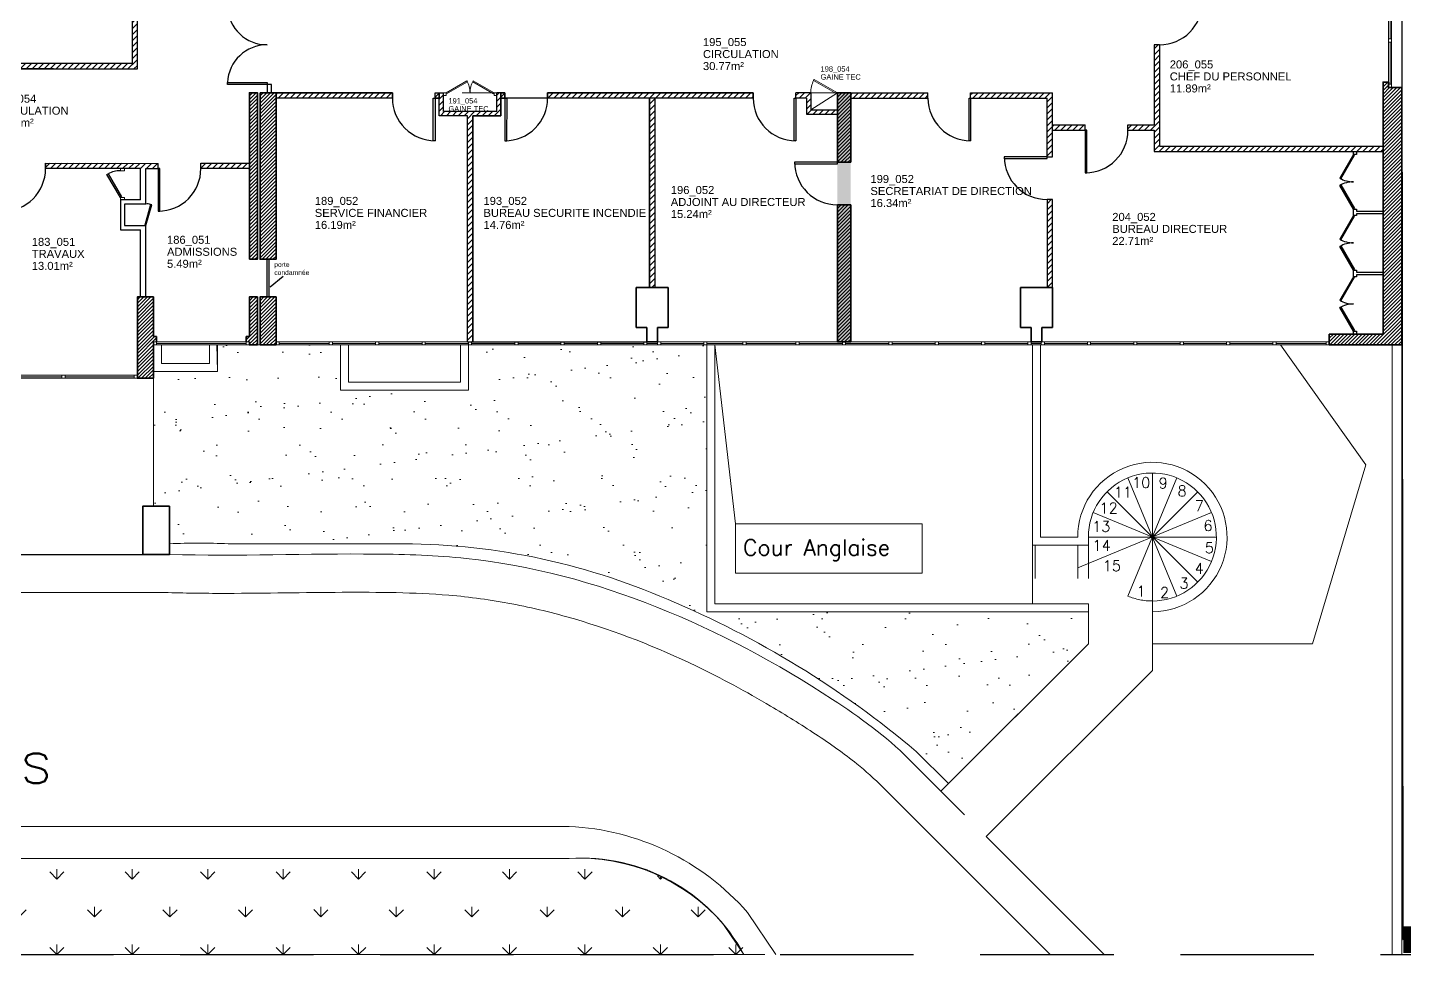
# Model space of a CAD drawing. Header units: metres. Extents: x -8 to 247, y -4 to 148.
# Drawn here: x 182.58 to 208.39, y 38.1 to 55.47 of the extents above; entities that cross this region are included whole.
import ezdxf

# ---------------------------------------------------------------- set-up
doc = ezdxf.new("R2010")
doc.units = ezdxf.units.M
doc.header["$LTSCALE"] = 5
for name, pattern in [('AXE', [2, 1.25, -0.25, 0.25, -0.25]), ('CACHÉ', [0.25, 0.125, -0.125]), ('CONTINU', [0]), ('DISCONTINU', [0.75, 0.5, -0.25])]:
    doc.linetypes.add(name, pattern=pattern)
doc.layers.get('0').update_dxf_attribs({"lineweight": 0})
for name, color, linetype in [('00 fmult', 7, 'Continuous'), ('_contour jardin', 3, 'Continuous'), ('A_Etiqu_Gaine', 7, 'Continuous'), ('A_Etiqu_Gaine_ancien', 7, 'Continuous'), ('A_Etiqu_Gaine_code', 7, 'Continuous'), ('A_Etiqu_Local', 7, 'Continuous'), ('A_HACH_CLOIS', 7, 'CONTINU'), ('A_MUR_CLOI', 7, 'Continuous'), ('A_MURS_CLOI', 7, 'Continuous'), ('A_PORT', 7, 'Continuous'), ('limite de propriété', 7, 'Continuous')]:
    doc.layers.add(name, color=color, linetype=linetype)
for name, color, linetype, lineweight in [('006 porte à batteuse', 7, 'Continuous', 0), ('007 porte à batteuse', 7, 'Continuous', 0), ('00_tx_rep_local', 7, 'Continuous', 5), ('800 Espace-vert', 8, 'Continuous', 5), ('A_chass', 4, 'Continuous', 20), ('A_EQPM', 142, 'CONTINU', 0), ('A_MURS_STRU', 7, 'Continuous', 35), ('Mur porteur', 7, 'Continuous', 18)]:
    doc.layers.add(name, color=color, linetype=linetype, lineweight=lineweight)
doc.styles.add('Attribut', font='arial.ttf')
doc.styles.add('ROMANS', font='ROMANS')
doc.styles.add('SIMPLEX', font='SIMPLEX')

# ---------------------------------------------------------------- blocks, each defined once
blk = doc.blocks.new('BROCA0P-G2')
at = {"layer": '800 Espace-vert', "color": 3, "linetype": 'Continuous'}
for p, q in [((65.054072, 1.601714), (65.054072, 1.414214)), ((66.468051, 1.601714), (66.468051, 1.414214)), ((67.882746, 1.601714), (67.882746, 1.414214)), ((69.296725, 1.601714), (69.296725, 1.414214)), ((70.710704, 1.601714), (70.710704, 1.414214)), ((72.125398, 1.601714), (72.125398, 1.414214)), ((73.539378, 1.601714), (73.539378, 1.414214)), ((74.953357, 1.601714), (74.953357, 1.414214)), ((76.368051, 1.601714), (76.368051, 1.414214)), ((77.78203, 1.601714), (77.78203, 1.414214)), ((79.19601, 1.601714), (79.19601, 1.414214)), ((80.610704, 1.601714), (80.610704, 1.414214)), ((82.024683, 1.601714), (82.024683, 1.414214)), ((83.438663, 1.601714), (83.438663, 1.414214)), ((65.054241, 1.41463), (64.921658, 1.547213)), ((65.186461, 1.546742), (65.053878, 1.414159)), ((66.335422, 1.546764), (66.468005, 1.414181)), ((66.468148, 1.414103), (66.60073, 1.546686)), ((67.882275, 1.414237), (67.749692, 1.54682)), ((68.015, 1.546629), (67.882418, 1.414047)), ((69.163962, 1.546876), (69.296544, 1.414293)), ((69.296687, 1.413991), (69.42927, 1.546573)), ((70.710814, 1.414349), (70.578232, 1.546932)), ((70.84354, 1.546517), (70.710957, 1.413935)), ((71.992501, 1.546988), (72.125084, 1.414406)), ((72.124721, 1.414384), (72.257304, 1.546966)), ((73.539353, 1.414462), (73.406771, 1.547044)), ((73.671574, 1.54691), (73.538991, 1.414328)), ((74.821041, 1.5471), (74.953623, 1.414518)), ((74.953261, 1.414272), (75.085843, 1.546854)), ((76.367893, 1.414574), (76.23531, 1.547157)), ((76.500113, 1.546798), (76.36753, 1.414216)), ((77.64958, 1.547213), (77.782163, 1.41463)), ((77.7818, 1.414159), (77.914383, 1.546742)), ((79.195927, 1.414181), (79.063344, 1.546763)), ((79.328652, 1.546686), (79.19607, 1.414103)), ((80.477614, 1.54682), (80.610197, 1.414237)), ((80.61034, 1.414047), (80.742922, 1.54663)), ((82.024466, 1.414293), (81.891884, 1.546876)), ((82.157192, 1.546573), (82.024609, 1.413991)), ((83.306153, 1.546932), (83.438736, 1.414349)), ((83.438879, 1.413935), (83.571461, 1.546517)), ((84.853006, 1.414405), (84.796311, 1.4711)), ((84.877128, 1.438869), (84.852643, 1.414384)), ((84.853357, 1.448238), (84.853357, 1.414214)), ((65.761347, 0.707524), (65.628765, 0.840106)), ((65.761041, 0.706996), (65.893624, 0.839579)), ((65.761062, 0.707107), (65.761062, 0.894607)), ((67.042529, 0.839657), (67.175112, 0.707074)), ((67.175041, 0.707107), (67.175041, 0.894607)), ((67.307893, 0.839523), (67.175311, 0.70694)), ((68.589381, 0.70713), (68.456799, 0.839713)), ((68.589581, 0.706884), (68.722163, 0.839466)), ((68.589735, 0.707107), (68.589735, 0.894607)), ((69.871069, 0.839769), (70.003651, 0.707187)), ((70.003715, 0.707107), (70.003715, 0.894607)), ((70.136433, 0.83941), (70.00385, 0.706828)), ((71.417921, 0.707243), (71.285338, 0.839825)), ((71.417615, 0.707277), (71.550197, 0.83986)), ((71.417694, 0.707107), (71.417694, 0.894607)), ((72.699608, 0.839881), (72.832191, 0.707299)), ((72.964467, 0.839804), (72.831884, 0.707221)), ((72.832388, 0.707107), (72.832388, 0.894607)), ((74.24646, 0.707355), (74.113878, 0.839938)), ((74.246154, 0.707165), (74.378736, 0.839747)), ((74.246367, 0.707107), (74.246367, 0.894607)), ((75.528147, 0.839994), (75.66073, 0.707411)), ((75.660347, 0.707107), (75.660347, 0.894607)), ((75.793006, 0.839691), (75.660424, 0.707109)), ((77.075, 0.707467), (76.942417, 0.84005)), ((77.074693, 0.707053), (77.207276, 0.839635)), ((77.075041, 0.707107), (77.075041, 0.894607)), ((78.356687, 0.840106), (78.489269, 0.707523)), ((78.621546, 0.839579), (78.488963, 0.706996)), ((78.48902, 0.707107), (78.48902, 0.894607)), ((79.903034, 0.707074), (79.770451, 0.839657)), ((79.902999, 0.707107), (79.902999, 0.894607)), ((79.903233, 0.70694), (80.035815, 0.839523)), ((81.184721, 0.839713), (81.317303, 0.70713)), ((81.450085, 0.839467), (81.317502, 0.706884)), ((81.317694, 0.707107), (81.317694, 0.894607)), ((82.731573, 0.707186), (82.59899, 0.839769)), ((82.731673, 0.707107), (82.731673, 0.894607)), ((82.731772, 0.706828), (82.864355, 0.839411)), ((84.01326, 0.839825), (84.145843, 0.707243)), ((84.278119, 0.83986), (84.145536, 0.707277)), ((84.145652, 0.707107), (84.145652, 0.894607)), ((85.560112, 0.707299), (85.42753, 0.839881)), ((85.559806, 0.707221), (85.692389, 0.839804)), ((85.560346, 0.707107), (85.560346, 0.894607)), ((64.921602, 0.132943), (65.053774, 0.000771)), ((65.054072, 0.1875), (65.054072, 0.000089)), ((65.054369, 0.000324), (65.186517, 0.132472)), ((66.46803, 0.000841), (66.335872, 0.132999)), ((66.468051, 0.1875), (66.468051, 0.000089)), ((66.600787, 0.132416), (66.468624, 0.000254)), ((67.749636, 0.13255), (67.881274, 0.000911)), ((67.882746, 0.1875), (67.882746, 0.000089)), ((67.88288, 0.000183), (68.015056, 0.13236)), ((69.29553, 0.000982), (69.163906, 0.132606)), ((69.296725, 0.1875), (69.296725, 0.000089)), ((69.429326, 0.132304), (69.297136, 0.000113)), ((70.578175, 0.132662), (70.709786, 0.001052)), ((70.710508, 0.00017), (70.84309, 0.132753)), ((70.710704, 0.1875), (70.710704, 0.000089)), ((72.124042, 0.001122), (71.992445, 0.132718)), ((72.25736, 0.132697), (72.124777, 0.000114)), ((72.125398, 0.1875), (72.125398, 0.000089)), ((73.406715, 0.132775), (73.538803, 0.000687)), ((73.539378, 0.1875), (73.539378, 0.000089)), ((73.539397, 0.000408), (73.67163, 0.132641)), ((74.953058, 0.000757), (74.820984, 0.132831)), ((74.953357, 0.1875), (74.953357, 0.000089)), ((75.085899, 0.132584), (74.953653, 0.000338)), ((76.235254, 0.132887), (76.367314, 0.000827)), ((76.367909, 0.000268), (76.500169, 0.132528)), ((76.368051, 0.1875), (76.368051, 0.000089)), ((77.78157, 0.000897), (77.649524, 0.132943)), ((77.78203, 0.1875), (77.78203, 0.000089)), ((77.914439, 0.132472), (77.782165, 0.000198)), ((79.063794, 0.132999), (79.195826, 0.000967)), ((79.19601, 0.1875), (79.19601, 0.000089)), ((79.19642, 0.000128), (79.328709, 0.132416)), ((80.609576, 0.000532), (80.477558, 0.13255)), ((80.610704, 0.1875), (80.610704, 0.000089)), ((80.742978, 0.13236), (80.611181, 0.000563)), ((81.891828, 0.132606), (82.023831, 0.000602)), ((82.024683, 0.1875), (82.024683, 0.000089)), ((82.025437, 0.000493), (82.157248, 0.132304)), ((83.438087, 0.000672), (83.306097, 0.132662)), ((83.438663, 0.1875), (83.438663, 0.000089)), ((83.571012, 0.132753), (83.438682, 0.000423)), ((84.720367, 0.132718), (84.852343, 0.000742)), ((84.852938, 0.000353), (84.985282, 0.132697)), ((84.853357, 0.1875), (84.853357, 0.000089)), ((86.266599, 0.000812), (86.134637, 0.132774)), ((86.399552, 0.132641), (86.267193, 0.000282)), ((86.267336, 0.1875), (86.267336, 0.000089))]:
    blk.add_line(p, q, dxfattribs=at)
blk = doc.blocks.new('A_Etiqu_Local')
at = {"style": 'Attribut', "flags": 1}
for tag, p in [('CODE_HOPITAL', (-0.446, 1.632)), ('CODE_SITE', (-0.446, 1.407)), ('CODE_BATIMENT', (-0.446, 1.182)), ('CODE_SECTEUR', (-0.446, 0.957)), ('CODE_ETAGE', (-0.446, 0.732)), ('NOM_NORMALISE', (-0.446, -0.843)), ('SECTEUR_ACTIVITE', (-0.446, -1.068)), ('SOUS_SECTEUR_ACTIVITE', (-0.446, -1.293)), ('VOLUME', (-0.446, -1.518)), ('SERVICE', (-0.446, -1.743)), ('CODE_UG', (-0.446, -1.968)), ('CODE_UA', (-0.446, -2.193)), ('CODE_POLE', (-0.446, -2.418)), ('OCCUPANT_EXTERNE', (-0.446, -2.643)), ('DISPONIBILITE', (-0.446, -2.868)), ('ACCES_HANDICAPES', (-0.446, -3.093)), ('NATURE_SOL', (-0.446, -3.318)), ('RISQUE_LABORATOIRE', (-0.446, -3.543)), ('AMIANTE', (-0.446, -3.768))]:
    blk.add_attdef(tag, p, '', height=0.15, dxfattribs=at)
at = {"layer": 'A_Etiqu_Local', "style": 'Attribut'}
for tag, p in [('CODE_PIECE', (-0.446, 0.282)), ('NOM_USAGE', (-0.446, 0.057)), ('SURFACE', (-0.446, -0.168))]:
    blk.add_attdef(tag, p, '', height=0.15, dxfattribs=at)
blk = doc.blocks.new('A_Etiqu_Gaine')
at = {"style": 'Attribut', "flags": 1}
for tag, p in [('CODE_HOPITAL', (-0.432, 0.865)), ('CODE_SITE', (-0.432, 0.715)), ('CODE_BATIMENT', (-0.432, 0.565)), ('CODE_SECTEUR', (-0.432, 0.415)), ('CODE_ETAGE', (-0.432, 0.265)), ('NOM_NORMALISE', (-0.432, -0.335)), ('SECTEUR_ACTIVITE', (-0.432, -0.485)), ('SOUS_SECTEUR_ACTIVITE', (-0.432, -0.635)), ('SURFACE', (-0.432, -0.785)), ('CODE_UG', (-0.432, -0.935)), ('CODE_POLE', (-0.432, -1.085)), ('AMIANTE', (-0.432, -1.235))]:
    blk.add_attdef(tag, p, '', height=0.1, dxfattribs=at)
at = {"layer": 'A_Etiqu_Gaine', "style": 'Attribut'}
blk.add_attdef('NOM_USAGE', (-0.432, -0.185), '', height=0.1, dxfattribs=at)
at = {"layer": 'A_Etiqu_Gaine_ancien', "style": 'Attribut'}
blk.add_attdef('CODE_PIECE_ANCIEN', (-0.432, 0.115), '', height=0.1, dxfattribs=at)
at = {"layer": 'A_Etiqu_Gaine_code', "style": 'Attribut'}
blk.add_attdef('CODE_PIECE', (-0.432, -0.035), '', height=0.1, dxfattribs=at)

msp = doc.modelspace()

# ---------------------------------------------------------------- hatches: boundary and pattern name
at = {"layer": '800 Espace-vert', "linetype": 'Continuous'}
h = msp.add_hatch(dxfattribs=at)
h.set_pattern_fill('AR-SAND', color=8, scale=0.5, style=0)
h.set_pattern_definition([(37.5, (109.5912, 38.09946), (-0.031497, 0.963412), [0, -0.76, 0, -0.85, 0, -0.8125]), (7.5, (109.5912, 38.0995), (0.884888, 1.411073), [0, -0.41, 0, -0.685, 0, -0.2625]), (327.5, (108.9762, 38.0995), (1.557071, 0.0028295), [0, -0.25, 0, -0.9, 0, -1.175]), (317.5, (108.9762, 38.0995), (1.503063, 0.438838), [0, -0.125, 0, -0.59, 0, -0.675])])
edge = h.paths.add_edge_path()
edge.add_line((184.941, 49.024), (186.141, 49.024))
edge.add_line((186.141, 49.024), (186.133, 49.524))
edge.add_line((186.133, 49.524), (188.446, 49.524))
edge.add_line((188.446, 49.524), (188.446, 48.674))
edge.add_line((188.446, 48.674), (190.846, 48.674))
edge.add_line((190.846, 48.674), (190.846, 49.524))
edge.add_line((190.846, 49.524), (195.316, 49.524))
edge.add_line((195.316, 49.524), (195.316, 44.524))
edge.add_line((195.316, 44.524), (202.466, 44.524))
edge.add_line((202.466, 44.524), (202.466, 43.924))
edge.add_line((202.466, 43.924), (199.844, 41.302))
edge.add_line((199.844, 41.302), (199.241, 41.904))
edge.add_arc((187.578, 28.065), 18.099, 49.8776, 67.2127)
edge.add_arc((189.551, 33.182), 12.618, 66.4739, 90.3888)
edge.add_arc((187.903, 1490.926), 1445.128, 269.938055, 270.061945, ccw=False)
edge.add_arc((185.802, 28.455), 17.353, 88.2221, 91.8531)
edge.add_line((185.241, 45.799), (185.241, 46.499))
edge.add_line((185.241, 46.499), (184.941, 46.499))
edge.add_line((184.941, 46.499), (184.941, 49.024))
at = {"layer": 'A_HACH_CLOIS'}
h = msp.add_hatch(dxfattribs=at)
h.set_pattern_fill('ANSI31', color=8, scale=0.025, style=0)
h.paths.add_polyline_path([(181.741, 56.449), (181.741, 54.7), (184.641, 54.7), (184.641, 56.05), (186.741, 56.05), (186.741, 56.15), (184.541, 56.15), (184.541, 54.8), (181.841, 54.802), (181.841, 56.449)])
h = msp.add_hatch(dxfattribs=at)
h.set_pattern_fill('ANSI31', color=8, scale=0.025, style=0)
h.paths.add_polyline_path([(184.541, 56.15), (184.541, 54.8), (184.541, 54.7), (184.641, 54.7), (184.641, 56.05), (186.741, 56.05), (186.741, 56.15)])
h = msp.add_hatch(dxfattribs=at)
h.set_pattern_fill('ANSI31', color=8, scale=0.025, style=0)
h.paths.add_polyline_path([(202.409, 53.65), (201.791, 53.65), (201.791, 53.55), (202.409, 53.55)])
h.paths.add_polyline_path([(203.8, 55.15), (203.7, 55.15), (203.7, 53.65), (203.209, 53.65), (203.209, 53.55), (203.7, 53.55), (203.7, 53.15), (207.991, 53.15), (207.991, 53.25), (203.8, 53.25)])
h = msp.add_hatch(dxfattribs=at)
h.set_pattern_fill('ANSI31', color=8, scale=0.015, style=0)
h.paths.add_polyline_path([(198.011, 52.95), (198.011, 54.25), (197.761, 54.25), (197.761, 52.95)])
h.paths.add_polyline_path([(198.011, 52.15), (197.761, 52.15), (197.761, 49.584), (198.011, 49.584)])
h.paths.add_polyline_path([(197.414, 54.587), (198.022, 54.587), (198.022, 54.779), (197.414, 54.779)], flags=9)
h.paths.add_polyline_path([(197.42, 54.469), (198.225, 54.469), (198.225, 54.624), (197.42, 54.624)], flags=9)
h = msp.add_hatch(dxfattribs=at)
h.set_pattern_fill('ANSI31', color=8, scale=0.015, style=0)
h.paths.add_polyline_path([(186.941, 54.25), (187.241, 54.25), (187.241, 51.131), (186.941, 51.131)])
h.paths.add_polyline_path([(186.741, 54.25), (186.891, 54.25), (186.891, 51.131), (186.741, 51.131)])
h.paths.add_polyline_path([(186.941, 50.424), (187.241, 50.424), (187.241, 49.524), (186.941, 49.524)])
h.paths.add_polyline_path([(186.741, 50.424), (186.891, 50.424), (186.891, 49.524), (186.741, 49.524), (186.741, 49.584), (186.681, 49.584), (186.681, 49.684), (186.741, 49.684)])
h = msp.add_hatch(dxfattribs=at)
h.set_pattern_fill('ANSI31', color=8, scale=0.025, style=0)
h.paths.add_polyline_path([(189.421, 54.25), (187.241, 54.25), (187.241, 54.15), (189.421, 54.15)])
h = msp.add_hatch(dxfattribs=at)
h.set_pattern_fill('ANSI31', color=8, scale=0.025, style=0)
h.paths.add_polyline_path([(190.296, 54.25), (190.221, 54.25), (190.221, 54.15), (190.296, 54.15)])
h.paths.add_polyline_path([(191.456, 54.15), (191.456, 54.25), (191.376, 54.25), (191.376, 54.2), (191.376, 53.9), (190.376, 53.9), (190.376, 54.25), (190.296, 54.25), (190.296, 54.15), (190.296, 54.137), (190.296, 53.82), (190.826, 53.82), (190.826, 49.584), (190.926, 49.584), (190.926, 53.82), (191.456, 53.82)])
h.paths.add_polyline_path([(191.531, 54.25), (191.456, 54.25), (191.456, 54.15), (191.531, 54.15)])
h.paths.add_polyline_path([(196.183, 54.25), (192.331, 54.25), (192.331, 54.15), (196.183, 54.15)])
h.paths.add_polyline_path([(194.341, 54.15), (194.241, 54.15), (194.241, 50.599), (194.341, 50.599)])
h.paths.add_polyline_path([(190.445, 53.872), (191.249, 53.872), (191.249, 54.027), (190.445, 54.027)], flags=24)
h = msp.add_hatch(dxfattribs=at)
h.set_pattern_fill('ANSI31', color=8, scale=0.025, style=0)
h.paths.add_polyline_path([(197.261, 54.25), (196.983, 54.25), (196.983, 54.15), (197.181, 54.15), (197.181, 53.849), (197.761, 53.849), (197.761, 53.929), (197.261, 53.929)])
h = msp.add_hatch(dxfattribs=at)
h.set_pattern_fill('ANSI31', color=8, scale=0.025, style=0)
h.paths.add_polyline_path([(199.46, 54.25), (198.011, 54.25), (198.011, 54.15), (199.46, 54.15)])
h.paths.add_polyline_path([(201.791, 54.25), (200.26, 54.25), (200.26, 54.15), (201.691, 54.15), (201.691, 53.55), (201.691, 53.05), (201.791, 53.05), (201.791, 53.55)])
h = msp.add_hatch(dxfattribs=at)
h.set_pattern_fill('ANSI31', color=8, scale=0.015, style=0)
h.paths.add_polyline_path([(206.982, 49.524), (206.982, 49.725), (207.991, 49.725), (207.991, 54.45), (208.091, 54.45), (208.091, 54.349), (208.341, 54.349), (208.341, 49.524), (206.982, 49.524)])
h = msp.add_hatch(dxfattribs=at)
h.set_pattern_fill('ANSI31', color=8, scale=0.025, style=0)
h.set_pattern_definition([(45, (-0.11001, 0.03122), (-0.0561266, 0.0561266), [])])
h.paths.add_polyline_path([(182.92, 52.93), (185.031, 52.927), (185.031, 52.831), (182.92, 52.83)])
h.paths.add_polyline_path([(185.831, 52.931), (186.741, 52.931), (186.741, 52.831), (185.831, 52.831)])
h = msp.add_hatch(dxfattribs=at)
h.set_pattern_fill('ANSI31', color=8, scale=0.025, style=0)
h.paths.add_polyline_path([(201.791, 52.25), (201.691, 52.25), (201.691, 50.599), (201.791, 50.599)])
h = msp.add_hatch(dxfattribs=at)
h.set_pattern_fill('ANSI31', color=8, scale=0.015, style=0)
h.set_pattern_definition([(45, (-0.300015, -7e-13), (-0.03367596, 0.03367596), [])])
h.paths.add_polyline_path([(184.641, 50.424), (184.941, 50.424), (184.941, 49.684), (185.001, 49.684), (185.001, 49.584), (184.941, 49.584), (184.941, 48.899), (184.641, 48.899)])
at = {"layer": 'A_MURS_STRU'}
h = msp.add_hatch(color=8, dxfattribs=at)
h.paths.add_polyline_path([(186.741, 51.131), (186.741, 54.25), (186.891, 54.25), (186.891, 51.131)])
h.paths.add_polyline_path([(186.741, 51.131), (186.741, 54.25), (186.891, 54.25), (186.891, 51.131)], flags=17)
h.paths.add_polyline_path([(187.241, 51.131), (187.241, 54.25)])
edge = h.paths.add_edge_path()
edge.add_line((186.941, 51.131), (187.241, 51.131))
edge.add_line((186.941, 51.131), (187.241, 51.131))
edge = h.paths.add_edge_path()
edge.add_line((186.941, 54.25), (186.941, 51.131))
edge.add_line((186.941, 54.25), (186.941, 51.131))
h.paths.add_polyline_path([(186.741, 50.424), (186.741, 49.684)])
edge = h.paths.add_edge_path()
edge.add_line((186.891, 50.424), (186.741, 50.424))
edge.add_line((186.891, 50.424), (186.741, 50.424))
edge = h.paths.add_edge_path()
edge.add_line((186.891, 49.524), (186.891, 50.424))
edge.add_line((186.891, 49.524), (186.891, 50.424))
edge = h.paths.add_edge_path()
edge.add_line((186.741, 49.524), (186.891, 49.524))
edge.add_line((186.741, 49.524), (186.891, 49.524))
edge = h.paths.add_edge_path()
edge.add_line((186.741, 49.584), (186.741, 49.524))
edge.add_line((186.741, 49.584), (186.741, 49.524))
h.paths.add_polyline_path([(187.241, 50.424), (187.241, 49.524)])
edge = h.paths.add_edge_path()
edge.add_line((186.941, 50.424), (187.241, 50.424))
edge.add_line((186.941, 50.424), (187.241, 50.424))
edge = h.paths.add_edge_path()
edge.add_line((186.941, 49.524), (186.941, 50.424))
edge.add_line((186.941, 49.524), (186.941, 50.424))
edge = h.paths.add_edge_path()
edge.add_line((197.761, 52.95), (197.761, 54.25))
edge.add_line((197.761, 54.25), (198.011, 54.25))
edge.add_line((198.011, 54.25), (198.011, 52.95))
edge.add_line((198.011, 52.15), (198.011, 49.584))
edge.add_line((198.011, 49.584), (197.761, 49.584))
edge.add_line((197.761, 49.584), (197.761, 52.15))

# ---------------------------------------------------------------- linework, layer by layer
at = {"layer": '00 fmult', "color": 8}
msp.add_lwpolyline([(190.926, 49.584), (194.191, 49.584), (194.191, 49.849), (193.991, 49.849), (193.991, 50.599), (194.241, 50.599), (194.241, 54.15), (191.456, 54.15), (191.456, 53.82), (190.926, 53.82)], close=True, dxfattribs=at)
at = {"layer": '006 porte à batteuse', "color": 8, "linetype": 'CACHÉ'}
for p, q in [((191.351, 54.25), (190.426, 54.25)), ((197.261, 54.25), (197.761, 54.25))]:
    msp.add_line(p, q, dxfattribs=at)
at = {"layer": '006 porte à batteuse', "color": 8, "linetype": 'Continuous'}
msp.add_line((197.761, 54.25), (197.261, 53.929), dxfattribs=at)
for points in [[(190.436, 54.232), (190.426, 54.25), (190.816, 54.475), (190.826, 54.457)], [(191.316, 54.232), (191.326, 54.25), (190.937, 54.475), (190.927, 54.457)], [(197.328, 54.5), (197.317, 54.479), (197.75, 54.229), (197.761, 54.25)], [(190.376, 54.2), (190.376, 54.25), (190.426, 54.25), (190.426, 54.2)], [(191.326, 54.2), (191.326, 54.25), (191.376, 54.25), (191.376, 54.2)], [(184.322, 52.788), (184.322, 52.83), (184.402, 52.83), (184.402, 52.788)], [(184.322, 52.245), (184.322, 52.288), (184.402, 52.288), (184.402, 52.245)]]:
    msp.add_lwpolyline(points, close=True, dxfattribs=at)
for centre, radius, start, end in [((190.426, 54.25), 0.45, 0, 30), ((191.326, 54.25), 0.45, 150, 180), ((197.761, 54.25), 0.5, 152.6666, 179.9993)]:
    msp.add_arc(centre, radius, start, end, dxfattribs=at)
at = {"layer": '007 porte à batteuse', "color": 8, "linetype": 'CACHÉ'}
msp.add_line((191.351, 54.25), (190.426, 54.25), dxfattribs=at)
at = {"layer": '007 porte à batteuse', "color": 8, "linetype": 'Continuous'}
for points in [[(190.436, 54.232), (190.426, 54.25), (190.816, 54.475), (190.826, 54.457)], [(191.316, 54.232), (191.326, 54.25), (190.937, 54.475), (190.927, 54.457)], [(190.376, 54.2), (190.376, 54.25), (190.426, 54.25), (190.426, 54.2)], [(191.326, 54.2), (191.326, 54.25), (191.376, 54.25), (191.376, 54.2)], [(184.322, 52.788), (184.322, 52.83), (184.402, 52.83), (184.402, 52.788)]]:
    msp.add_lwpolyline(points, close=True, dxfattribs=at)
for centre, start, end in [((190.426, 54.25), 0, 30), ((191.326, 54.25), 150, 180)]:
    msp.add_arc(centre, 0.45, start, end, dxfattribs=at)
at = {"layer": '800 Espace-vert', "color": 8, "linetype": 'Continuous'}
for p, q in [((184.941, 49.524), (186.291, 49.524)), ((188.446, 49.524), (188.596, 49.524)), ((188.446, 49.524), (188.446, 48.674)), ((190.696, 49.524), (195.466, 49.524)), ((190.846, 49.524), (190.846, 48.674)), ((195.316, 49.524), (195.316, 44.524)), ((201.416, 49.524), (201.566, 49.524)), ((201.566, 49.524), (201.566, 45.924)), ((207.666, 47.279), (206.066, 49.524)), ((208.16, 38.099), (208.16, 49.541)), ((208.341, 38.099), (208.341, 49.541)), ((188.446, 48.674), (190.846, 48.674)), ((206.666, 43.924), (207.666, 47.279)), ((204.125, 44.816), (203.207, 47.033)), ((203.207, 44.816), (204.125, 47.033)), ((203.666, 47.124), (203.666, 43.924)), ((204.515, 45.076), (202.818, 46.773)), ((203.666, 45.924), (204.515, 46.773)), ((202.266, 45.345), (204.775, 46.384)), ((204.775, 45.465), (202.558, 46.384)), ((201.416, 45.774), (202.466, 45.774)), ((201.566, 45.924), (202.266, 45.924)), ((202.466, 45.924), (204.866, 45.924)), ((202.466, 45.922), (202.466, 45.774)), ((195.466, 44.674), (202.466, 44.674)), ((202.466, 44.674), (202.466, 43.924)), ((195.316, 44.524), (202.466, 44.524)), ((202.466, 43.924), (199.702, 41.161)), ((203.666, 43.924), (203.666, 43.424)), ((203.666, 43.924), (206.666, 43.924)), ((203.666, 43.424), (200.552, 40.311)), ((199.099, 41.763), (199.702, 41.161)), ((198.633, 41.215), (201.748, 38.099)), ((192.735, 40.499), (174.441, 40.499)), ((200.552, 40.311), (202.763, 38.099)), ((196.075, 38.887), (196.609, 38.099)), ((195.627, 38.662), (196.009, 38.099)), ((161.564, 38.099), (196.399, 38.099)), ((201.748, 38.099), (202.763, 38.099))]:
    msp.add_line(p, q, dxfattribs=at)
at = {"layer": '800 Espace-vert', "color": 8, "linetype": 'CACHÉ'}
for p, q in [((201.416, 45.774), (201.416, 44.674)), ((201.466, 45.774), (201.466, 44.674)), ((202.266, 45.774), (202.266, 44.674)), ((202.466, 45.774), (202.466, 44.674)), ((199.702, 41.161), (200.552, 40.311))]:
    msp.add_line(p, q, dxfattribs=at)
at = {"layer": '800 Espace-vert', "color": 8}
msp.add_line((185.219, 44.882), (174.441, 44.882), dxfattribs=at)
msp.add_lwpolyline([(230.944, 45.515), (220.744, 45.515), (220.744, 54.343), (220.044, 54.357), (220.044, 54.943), (219.344, 54.943), (219.344, 55.643), (212.294, 55.643), (212.294, 56.443), (212.744, 56.443), (212.744, 65.618), (213.344, 65.643), (213.344, 64.743), (214.507, 64.743), (214.507, 69.149), (209.191, 69.149), (209.191, 56.017), (208.341, 56.02), (208.341, 54.35), (208.368, 38.378), (244.275, 38.415)], dxfattribs=at)
at = {"layer": '800 Espace-vert', "color": 8, "linetype": 'Continuous'}
for points in [[(184.941, 49.024), (186.141, 49.024), (186.133, 49.524), (188.446, 49.524), (188.446, 48.674), (190.846, 48.674), (190.846, 49.524), (195.316, 49.524), (195.316, 44.524), (202.466, 44.524), (202.466, 43.924), (199.844, 41.302), (199.241, 41.904, 0.075783), (194.588, 44.751, 0.104729), (189.466, 45.799, -0.000541), (186.341, 45.799, 0.015844), (185.241, 45.799), (185.241, 46.499), (184.941, 46.499), (184.941, 49.024)], [(196.009, 38.099, 0.293203), (192.735, 39.899), (174.441, 39.899)]]:
    msp.add_lwpolyline(points, format="xyb", dxfattribs=at)
for points in [[(186.141, 49.524), (186.141, 49.024), (184.941, 49.024), (184.941, 49.524)], [(185.991, 49.174), (185.091, 49.174), (185.091, 49.524)], [(185.991, 49.179), (185.991, 49.529)], [(195.851, 46.169), (199.351, 46.169), (199.351, 45.247), (195.851, 45.247), (195.851, 46.169), (195.466, 49.524), (195.466, 44.674), (201.416, 44.674), (201.416, 49.524), (195.466, 49.524)]]:
    msp.add_lwpolyline(points, dxfattribs=at)
msp.add_lwpolyline([(188.596, 49.524), (188.596, 48.824), (190.696, 48.824), (190.696, 49.524)], close=True, dxfattribs=at)
for centre, radius, start, end in [((203.666, 45.924), 1.4, 270, 180.1689), ((203.666, 45.924), 1.2, 270, 180.1302), ((192.52, 35.79), 4.714, 41.0644, 87.3849), ((192.922, 36.337), 3.567, 40.6798, 92.9965)]:
    msp.add_arc(centre, radius, start, end, dxfattribs=at)
at = {"layer": '800 Espace-vert', "color": 8, "linetype": 'CACHÉ'}
msp.add_arc((203.666, 45.925), 1.2, 247.5011, 270, dxfattribs=at)
at = {"layer": '800 Espace-vert', "color": 8, "linetype": 'Continuous', "start_tangent": (0.999537, -0.030411), "end_tangent": (0.704734, -0.709472)}
msp.add_spline([(185.241, 45.599), (189.119, 45.604), (190.806, 45.522), (197.672, 42.878), (199.099, 41.763)], degree=3, dxfattribs=at)
at = {"layer": '800 Espace-vert', "color": 8, "linetype": 'Continuous'}
msp.add_open_spline([(185.219, 44.882), (185.588, 44.871), (185.955, 44.867), (187.048, 44.868), (187.768, 44.884), (189.158, 44.89), (189.831, 44.886), (190.876, 44.8), (191.268, 44.746), (192.054, 44.596), (192.445, 44.501), (193.609, 44.161), (194.375, 43.86), (195.592, 43.275), (196.056, 43.024), (196.795, 42.587), (197.078, 42.41), (197.627, 42.047), (197.888, 41.864), (198.292, 41.539), (198.447, 41.402), (198.633, 41.215)], degree=3, knots=[0, 0, 0, 0, 1.078251, 1.078251, 3.234753, 3.234753, 5.295618, 5.295618, 6.566829, 6.566829, 7.838041, 7.838041, 10.380463, 10.380463, 11.996473, 11.996473, 13.014593, 13.014593, 14.032713, 14.032713, 14.735208, 14.735208, 14.735208, 14.735208], dxfattribs=at)
at = {"layer": '_contour jardin', "color": 8}
msp.add_lwpolyline([(188.327, 114.194), (183.166, 71.949), (209.191, 71.949), (209.191, 69.149), (214.507, 69.149), (214.507, 64.743), (213.344, 64.743), (213.344, 56.443), (213.544, 56.443), (213.544, 55.643), (208.341, 55.643), (208.359, 38.378), (244.275, 38.415), (246.5, 41.324), (225.834, 125.748), (214.408, 124.754), (212.702, 110.858)], close=True, dxfattribs=at)
at = {"layer": 'A_chass', "color": 8, "linetype": 'Continuous'}
for p, q in [((208.091, 55.99), (208.091, 54.41)), ((208.121, 55.99), (208.121, 55.26)), ((208.121, 55.2), (208.121, 54.409)), ((186.681, 49.584), (185.001, 49.584)), ((186.681, 49.554), (185.001, 49.554)), ((186.681, 49.584), (186.741, 49.584)), ((187.301, 49.584), (192.581, 49.584)), ((187.301, 49.554), (188.236, 49.554)), ((188.296, 49.554), (189.106, 49.554)), ((189.166, 49.554), (189.976, 49.554)), ((190.036, 49.554), (190.846, 49.554)), ((190.906, 49.554), (191.716, 49.554)), ((191.776, 49.554), (192.581, 49.554)), ((192.641, 49.584), (194.131, 49.584)), ((192.641, 49.554), (193.266, 49.554)), ((193.326, 49.554), (194.131, 49.554)), ((194.191, 49.584), (194.391, 49.584)), ((194.191, 49.554), (194.391, 49.554)), ((195.991, 49.584), (194.451, 49.584)), ((195.256, 49.554), (194.451, 49.554)), ((195.991, 49.554), (195.316, 49.554)), ((196.051, 49.584), (201.331, 49.584)), ((196.051, 49.554), (196.986, 49.554)), ((197.046, 49.554), (197.856, 49.554)), ((197.916, 49.554), (198.726, 49.554)), ((198.786, 49.554), (199.596, 49.554)), ((199.656, 49.554), (200.466, 49.554)), ((200.526, 49.554), (201.331, 49.554)), ((201.391, 49.584), (201.591, 49.584)), ((201.391, 49.554), (201.582, 49.554)), ((206.922, 49.584), (201.642, 49.584)), ((202.447, 49.554), (201.642, 49.554)), ((203.317, 49.554), (202.507, 49.554)), ((204.187, 49.554), (203.377, 49.554)), ((205.057, 49.554), (204.247, 49.554)), ((205.927, 49.554), (205.117, 49.554)), ((206.922, 49.554), (205.987, 49.554)), ((187.301, 49.524), (192.581, 49.524)), ((192.641, 49.524), (194.131, 49.524)), ((194.191, 49.524), (194.391, 49.524)), ((195.991, 49.524), (194.451, 49.524)), ((196.051, 49.524), (201.331, 49.524)), ((201.391, 49.524), (201.591, 49.524)), ((206.922, 49.524), (201.642, 49.524)), ((181.501, 48.959), (184.641, 48.959)), ((181.501, 48.899), (184.641, 48.899)), ((182.456, 48.929), (183.226, 48.929)), ((183.286, 48.929), (184.581, 48.929))]:
    msp.add_line(p, q, dxfattribs=at)
for points in [[(208.151, 56.05), (208.151, 54.35), (208.091, 54.349), (208.091, 54.41), (208.151, 54.409)], [(208.151, 55.2), (208.091, 55.2), (208.091, 55.26), (208.151, 55.26)], [(186.681, 49.524), (184.941, 49.524), (184.941, 49.584), (185.001, 49.584), (185.001, 49.524)]]:
    msp.add_lwpolyline(points, dxfattribs=at)
for points in [[(186.741, 49.584), (186.741, 49.524), (186.681, 49.524), (186.681, 49.584)], [(187.241, 49.584), (187.241, 49.524), (187.301, 49.524), (187.301, 49.584)], [(188.236, 49.584), (188.236, 49.524), (188.296, 49.524), (188.296, 49.584)], [(189.106, 49.584), (189.106, 49.524), (189.166, 49.524), (189.166, 49.584)], [(189.976, 49.584), (189.976, 49.524), (190.036, 49.524), (190.036, 49.584)], [(190.846, 49.584), (190.846, 49.524), (190.906, 49.524), (190.906, 49.584)], [(191.716, 49.584), (191.716, 49.524), (191.776, 49.524), (191.776, 49.584)], [(192.581, 49.584), (192.581, 49.524), (192.641, 49.524), (192.641, 49.584)], [(193.266, 49.584), (193.266, 49.524), (193.326, 49.524), (193.326, 49.584)], [(194.131, 49.584), (194.131, 49.524), (194.191, 49.524), (194.191, 49.584)], [(194.451, 49.584), (194.451, 49.524), (194.391, 49.524), (194.391, 49.584)], [(195.316, 49.584), (195.316, 49.524), (195.256, 49.524), (195.256, 49.584)], [(195.991, 49.584), (195.991, 49.524), (196.051, 49.524), (196.051, 49.584)], [(196.986, 49.584), (196.986, 49.524), (197.046, 49.524), (197.046, 49.584)], [(197.856, 49.584), (197.856, 49.524), (197.916, 49.524), (197.916, 49.584)], [(198.726, 49.584), (198.726, 49.524), (198.786, 49.524), (198.786, 49.584)], [(199.596, 49.584), (199.596, 49.524), (199.656, 49.524), (199.656, 49.584)], [(200.466, 49.584), (200.466, 49.524), (200.526, 49.524), (200.526, 49.584)], [(201.331, 49.584), (201.331, 49.524), (201.391, 49.524), (201.391, 49.584)], [(201.642, 49.584), (201.642, 49.524), (201.582, 49.524), (201.582, 49.584)], [(202.507, 49.584), (202.507, 49.524), (202.447, 49.524), (202.447, 49.584)], [(203.377, 49.584), (203.377, 49.524), (203.317, 49.524), (203.317, 49.584)], [(204.247, 49.584), (204.247, 49.524), (204.187, 49.524), (204.187, 49.584)], [(205.117, 49.584), (205.117, 49.524), (205.057, 49.524), (205.057, 49.584)], [(205.987, 49.584), (205.987, 49.524), (205.927, 49.524), (205.927, 49.584)], [(206.982, 49.584), (206.982, 49.524), (206.922, 49.524), (206.922, 49.584)], [(183.226, 48.959), (183.226, 48.899), (183.286, 48.899), (183.286, 48.959)], [(184.581, 48.959), (184.581, 48.899), (184.641, 48.899), (184.641, 48.959)]]:
    msp.add_lwpolyline(points, close=True, dxfattribs=at)
at = {"layer": 'A_MUR_CLOI', "color": 8, "linetype": 'Continuous'}
for p, q in [((182.92, 52.93), (185.031, 52.927)), ((182.92, 52.83), (182.92, 52.93)), ((185.031, 52.831), (185.031, 52.927)), ((185.831, 52.831), (185.831, 52.931)), ((185.831, 52.931), (186.741, 52.931)), ((184.701, 52.831), (182.92, 52.83)), ((184.701, 52.245), (184.701, 52.831)), ((184.801, 52.165), (184.801, 52.831)), ((184.801, 52.831), (185.031, 52.831)), ((186.741, 52.831), (185.831, 52.831)), ((184.701, 52.245), (184.322, 52.245)), ((184.322, 52.245), (184.322, 51.684)), ((184.801, 52.165), (184.402, 52.165)), ((184.402, 52.165), (184.402, 51.764)), ((184.322, 51.684), (184.701, 51.684)), ((184.402, 51.764), (184.801, 51.764)), ((184.701, 50.424), (184.701, 51.684)), ((174.441, 45.599), (185.241, 45.599))]:
    msp.add_line(p, q, dxfattribs=at)
at = {"layer": 'A_MUR_CLOI', "color": 8}
for p, q in [((182.92, 52.928), (182.92, 52.83)), ((186.741, 52.831), (186.741, 51.131)), ((184.801, 50.424), (184.801, 51.764)), ((184.801, 50.424), (184.801, 51.665)), ((187.375, 50.808), (187.131, 50.604)), ((186.741, 49.684), (186.741, 50.424))]:
    msp.add_line(p, q, dxfattribs=at)
at = {"layer": 'A_MUR_CLOI', "color": 8, "linetype": 'Continuous'}
for points in [[(207.491, 51.984), (207.491, 51.948), (207.434, 51.948), (207.434, 52.071), (207.491, 52.071), (207.491, 52.034)], [(207.491, 52.034), (207.991, 52.034), (207.991, 51.984), (207.491, 51.984)], [(207.491, 50.84), (207.491, 50.803), (207.434, 50.803), (207.434, 50.926), (207.491, 50.926), (207.491, 50.89)], [(207.491, 50.89), (207.991, 50.89), (207.991, 50.84), (207.491, 50.84)]]:
    msp.add_lwpolyline(points, dxfattribs=at)
at = {"layer": 'A_MUR_CLOI', "color": 8}
msp.add_lwpolyline([(187.107, 50.424), (187.076, 50.424), (187.076, 51.131), (187.107, 51.131)], close=True, dxfattribs=at)
at = {"layer": 'A_MUR_CLOI', "color": 8, "linetype": 'Continuous'}
msp.add_lwpolyline([(207.491, 49.725), (207.434, 49.725), (207.434, 49.781), (207.491, 49.781)], close=True, dxfattribs=at)
at = {"layer": 'A_MURS_CLOI', "color": 8, "linetype": 'Continuous'}
for p, q in [((203.7, 55.15), (203.7, 53.65)), ((203.8, 55.15), (203.7, 55.15)), ((203.8, 55.15), (203.8, 53.25)), ((183.066, 54.7), (181.741, 54.7)), ((187.154, 54.407), (187.071, 54.407)), ((187.071, 54.407), (187.071, 54.25)), ((187.154, 54.25), (187.154, 54.407)), ((189.421, 54.25), (187.241, 54.25)), ((189.421, 54.15), (189.421, 54.25)), ((190.221, 54.15), (190.221, 54.25)), ((190.221, 54.25), (190.376, 54.25)), ((190.296, 53.82), (190.296, 54.25)), ((190.376, 53.9), (190.376, 54.25)), ((191.376, 53.9), (191.376, 54.25)), ((191.531, 54.25), (191.376, 54.25)), ((191.456, 53.82), (191.456, 54.25)), ((191.531, 54.15), (191.531, 54.25)), ((196.183, 54.25), (192.331, 54.25)), ((192.331, 54.15), (192.331, 54.25)), ((196.183, 54.15), (196.183, 54.25)), ((197.261, 54.25), (196.983, 54.25)), ((196.983, 54.15), (196.983, 54.25)), ((197.261, 54.25), (197.261, 53.929)), ((198.011, 54.25), (199.46, 54.25)), ((199.46, 54.15), (199.46, 54.25)), ((200.26, 54.15), (200.26, 54.25)), ((200.26, 54.25), (201.791, 54.25)), ((189.421, 54.15), (187.241, 54.15)), ((190.296, 54.15), (190.221, 54.15)), ((191.456, 54.15), (191.531, 54.15)), ((194.241, 54.15), (192.331, 54.15)), ((194.241, 54.15), (194.241, 50.599)), ((194.341, 54.15), (194.341, 50.599)), ((196.183, 54.15), (194.341, 54.15)), ((197.181, 54.15), (196.983, 54.15)), ((197.181, 54.15), (197.181, 53.849)), ((198.011, 54.15), (199.46, 54.15)), ((200.26, 54.15), (201.691, 54.15)), ((190.826, 53.82), (190.296, 53.82)), ((191.376, 53.9), (190.376, 53.9)), ((190.826, 49.584), (190.826, 53.82)), ((190.926, 49.584), (190.926, 53.82)), ((190.926, 53.82), (191.456, 53.82)), ((197.181, 53.849), (197.761, 53.849)), ((197.261, 53.929), (197.76, 53.929)), ((201.691, 53.05), (201.691, 53.55)), ((201.791, 53.65), (202.409, 53.65)), ((201.791, 53.55), (202.409, 53.55)), ((201.791, 53.05), (201.791, 53.55)), ((202.409, 53.55), (202.409, 53.65)), ((203.209, 53.55), (203.209, 53.65)), ((203.209, 53.65), (203.7, 53.65)), ((203.209, 53.55), (203.7, 53.55)), ((203.7, 53.55), (203.7, 53.15)), ((203.8, 53.25), (207.991, 53.25)), ((201.691, 53.05), (201.791, 53.05)), ((203.7, 53.15), (207.991, 53.15)), ((194.241, 50.599), (194.341, 50.599)), ((190.826, 49.584), (190.926, 49.584))]:
    msp.add_line(p, q, dxfattribs=at)
at = {"layer": 'A_MURS_CLOI', "color": 8}
for p, q in [((201.791, 53.55), (201.791, 54.25)), ((201.691, 53.55), (201.691, 54.15))]:
    msp.add_line(p, q, dxfattribs=at)
for points in [[(181.741, 56.449), (181.741, 54.7), (184.641, 54.7), (184.641, 56.05), (186.741, 56.05), (186.741, 56.15), (184.541, 56.15), (184.541, 54.8), (181.841, 54.802), (181.841, 56.449)], [(187.241, 54.25), (189.421, 54.25), (189.421, 54.15), (187.241, 54.15)], [(190.296, 54.15), (190.221, 54.15), (190.221, 54.25), (190.296, 54.25)], [(191.456, 54.25), (191.531, 54.25), (191.531, 54.15), (191.456, 54.15)], [(192.331, 54.25), (196.183, 54.25), (196.183, 54.15), (192.331, 54.15)], [(201.691, 50.599), (201.791, 50.599), (201.791, 52.25), (201.691, 52.25)]]:
    msp.add_lwpolyline(points, close=True, dxfattribs=at)
msp.add_lwpolyline([(194.341, 54.15), (194.341, 50.599), (194.241, 50.599), (194.241, 54.15)], dxfattribs=at)
at = {"layer": 'A_MURS_CLOI', "color": 8, "linetype": 'Continuous'}
msp.add_lwpolyline([(207.491, 53.15), (207.491, 53.093), (207.434, 53.093), (207.434, 53.15)], dxfattribs=at)
at = {"layer": 'A_MURS_STRU', "color": 8, "linetype": 'Continuous'}
for p, q in [((186.891, 54.25), (186.741, 54.25)), ((186.941, 54.25), (187.241, 54.25)), ((197.761, 52.95), (198.011, 52.95)), ((197.761, 52.15), (198.012, 52.15)), ((185.001, 49.684), (184.941, 49.684)), ((185.001, 49.584), (185.001, 49.684)), ((186.681, 49.584), (186.681, 49.684)), ((186.741, 49.684), (186.681, 49.684)), ((186.941, 49.524), (187.241, 49.524))]:
    msp.add_line(p, q, dxfattribs=at)
for points in [[(186.741, 51.131), (186.741, 54.25), (186.891, 54.25), (186.891, 51.131)], [(186.741, 51.131), (186.741, 54.25), (186.891, 54.25), (186.891, 51.131)], [(184.741, 45.599), (184.741, 46.499), (185.241, 46.499), (185.241, 45.599)]]:
    msp.add_lwpolyline(points, close=True, dxfattribs=at)
for points in [[(186.941, 54.25), (186.941, 51.131), (187.241, 51.131), (187.241, 54.25)], [(186.941, 54.25), (186.941, 51.131), (187.241, 51.131), (187.241, 54.25)], [(197.761, 52.95), (197.761, 54.25), (198.011, 54.25), (198.011, 52.95)], [(208.091, 54.35), (208.341, 54.35), (208.341, 49.524), (206.982, 49.524)], [(207.991, 54.45), (208.091, 54.45), (208.091, 54.35)], [(207.991, 49.725), (207.991, 54.45)], [(198.011, 52.15), (198.011, 49.584), (197.761, 49.584), (197.761, 52.15)], [(184.941, 49.584), (184.941, 48.899), (184.641, 48.899), (184.641, 50.424), (184.941, 50.424), (184.941, 49.684)], [(186.741, 49.584), (186.741, 49.524), (186.891, 49.524), (186.891, 50.424), (186.741, 50.424), (186.741, 49.684)], [(186.741, 49.584), (186.741, 49.524), (186.891, 49.524), (186.891, 50.424), (186.741, 50.424), (186.741, 49.684)], [(186.941, 49.524), (186.941, 50.424), (187.241, 50.424), (187.241, 49.524)], [(186.941, 49.524), (186.941, 50.424), (187.241, 50.424), (187.241, 49.524)]]:
    msp.add_lwpolyline(points, dxfattribs=at)
at = {"layer": 'A_MURS_STRU', "color": 8}
msp.add_lwpolyline([(206.982, 49.524), (206.982, 49.725), (207.991, 49.725), (207.991, 54.45), (208.091, 54.45), (208.091, 54.349), (208.341, 54.349), (208.341, 49.524), (206.982, 49.524)], close=True, dxfattribs=at)
at = {"layer": 'A_MURS_STRU', "color": 8, "linetype": 'AXE'}
for points in [[(193.991, 50.599), (193.991, 49.849), (194.191, 49.849), (194.191, 49.584), (194.391, 49.584), (194.391, 49.849), (194.591, 49.849), (194.591, 50.599)], [(201.191, 50.599), (201.191, 49.849), (201.391, 49.849), (201.391, 49.584), (201.591, 49.584), (201.591, 49.849), (201.791, 49.849), (201.791, 50.599)]]:
    msp.add_lwpolyline(points, close=True, dxfattribs=at)
at = {"layer": 'A_PORT', "color": 8, "linetype": 'Continuous'}
for points in [[(187.154, 54.407), (186.329, 54.407), (186.329, 54.446), (187.071, 54.446)], [(187.071, 54.446), (187.071, 54.25), (187.154, 54.25), (187.154, 54.407)], [(189.421, 54.25), (189.421, 54.162)], [(190.221, 54.15), (190.221, 54.25), (190.296, 54.25), (190.296, 54.15)], [(191.531, 54.15), (191.531, 54.25), (191.456, 54.25), (191.456, 54.15), (191.569, 54.15)], [(192.331, 54.25), (192.331, 54.162)], [(190.221, 54.15), (190.222, 53.35), (190.184, 53.35), (190.184, 54.15), (190.296, 54.15)], [(191.531, 54.15), (191.531, 53.35), (191.568, 53.35), (191.569, 54.15)]]:
    msp.add_lwpolyline(points, dxfattribs=at)
for points in [[(196.983, 54.15), (196.983, 53.35), (196.953, 53.35), (196.953, 54.15)], [(200.26, 54.15), (200.26, 53.35), (200.23, 53.35), (200.23, 54.15)], [(202.409, 53.55), (202.409, 52.75), (202.439, 52.75), (202.439, 53.55)], [(197.761, 52.95), (196.961, 52.95), (196.961, 52.92), (197.761, 52.92)], [(201.691, 53.05), (200.891, 53.05), (200.891, 53.02), (201.691, 53.02)], [(207.454, 53.081), (207.434, 53.093), (207.179, 52.65), (207.199, 52.639)], [(184.071, 52.721), (184.092, 52.733), (184.342, 52.3), (184.322, 52.288)], [(185.031, 52.831), (185.031, 52.031), (185.061, 52.031), (185.061, 52.831)], [(207.454, 52.082), (207.434, 52.071), (207.179, 52.513), (207.199, 52.524)], [(184.911, 52.149), (184.889, 52.155), (184.779, 51.771), (184.801, 51.764)], [(207.454, 51.936), (207.434, 51.948), (207.179, 51.505), (207.199, 51.494)], [(207.454, 50.937), (207.434, 50.926), (207.179, 51.368), (207.199, 51.38)], [(207.454, 50.792), (207.434, 50.803), (207.179, 50.361), (207.199, 50.349)], [(207.454, 49.793), (207.434, 49.781), (207.179, 50.224), (207.199, 50.235)]]:
    msp.add_lwpolyline(points, close=True, dxfattribs=at)
for centre, radius, start, end in [((187.071, 55.892), 0.743, 182.9685, 270), ((203.8, 55.95), 0.8, 270, 0), ((187.071, 54.407), 0.743, 90, 177.0315), ((190.221, 54.15), 0.8, 180.0007, 270.0204), ((191.531, 54.15), 0.8, 269.9796, 359.9993), ((196.983, 54.15), 0.8, 180, 270), ((200.26, 54.15), 0.8, 180, 270), ((202.409, 53.55), 0.8, 270, 360), ((197.761, 52.95), 0.8, 180, 270), ((201.691, 53.05), 0.8, 180, 270), ((182.12, 52.83), 0.8, 270, 360), ((184.322, 52.288), 0.5, 90.0007, 117.3334), ((185.031, 52.831), 0.8, 270, 360), ((207.434, 53.093), 0.511, 240, 270), ((207.434, 52.071), 0.511, 90, 120), ((184.834, 52.067), 0.104, 58.5186, 108.6204), ((207.434, 51.948), 0.511, 240, 270), ((207.434, 50.926), 0.511, 90, 120), ((207.434, 50.803), 0.511, 240, 270), ((207.434, 49.781), 0.511, 90, 120)]:
    msp.add_arc(centre, radius, start, end, dxfattribs=at)
at = {"layer": 'limite de propriété', "color": 8, "linetype": 'DISCONTINU'}
msp.add_line((174.191, 38.099), (244.385, 38.099), dxfattribs=at)
at = {"layer": 'limite de propriété', "color": 8, "const_width": 0.5, "flags": 128}
msp.add_lwpolyline([(208.368, 38.378), (244.275, 38.415), (246.5, 41.324), (233.254, 95.403)], dxfattribs=at)
at = {"layer": 'Mur porteur', "color": 8}
for p, q in [((206.982, 49.725), (207.991, 49.725)), ((206.982, 49.524), (206.982, 49.725))]:
    msp.add_line(p, q, dxfattribs=at)

# ---------------------------------------------------------------- block references
at = {"layer": '800 Espace-vert', "color": 8}
msp.add_blockref('BROCA0P-G2', (109.591, 38.099), dxfattribs=at)
at = {"layer": 'A_EQPM', "color": 8, "linetype": 'Continuous'}
ref = msp.add_blockref('A_Etiqu_Local', (198.828, 52.277), dxfattribs=at)
ref.add_attrib('CODE_PIECE', '199_052', (198.381, 52.559), dxfattribs={"layer": 'A_Etiqu_Local', "height": 0.15, "style": 'Attribut'})
ref.add_attrib('NOM_USAGE', 'SECRETARIAT DE DIRECTION', (198.381, 52.334), dxfattribs={"layer": 'A_Etiqu_Local', "height": 0.15, "style": 'Attribut'})
ref.add_attrib('SURFACE', '16.34m²', (198.381, 52.109), dxfattribs={"layer": 'A_Etiqu_Local', "height": 0.15, "style": 'Attribut'})
at = {"layer": 'A_Etiqu_Gaine', "color": 8}
for p, values in [((197.879, 54.682), {'CODE_PIECE': '198_054', 'NOM_USAGE': 'GAINE TEC'}), ((190.903, 54.085), {'CODE_PIECE': '191_054', 'NOM_USAGE': 'GAINE TEC'})]:
    msp.add_blockref('A_Etiqu_Gaine', p, dxfattribs=at).add_auto_attribs(values)
at = {"layer": 'A_Etiqu_Local', "color": 8}
ref = msp.add_blockref('A_Etiqu_Local', (195.688, 54.844), dxfattribs=at)
ref.add_attrib('CODE_PIECE', '195_055', (195.242, 55.126), dxfattribs={"height": 0.15, "style": 'Attribut'})
ref.add_attrib('NOM_USAGE', 'CIRCULATION', (195.242, 54.901), dxfattribs={"height": 0.15, "style": 'Attribut'})
ref.add_attrib('SURFACE', '30.77m²', (195.242, 54.676), dxfattribs={"height": 0.15, "style": 'Attribut'})
ref = msp.add_blockref('A_Etiqu_Local', (204.438, 54.425), dxfattribs=at)
ref.add_attrib('CODE_PIECE', '206_055', (203.992, 54.707), dxfattribs={"height": 0.15, "style": 'Attribut'})
ref.add_attrib('NOM_USAGE', 'CHEF DU PERSONNEL', (203.992, 54.482), dxfattribs={"height": 0.15, "style": 'Attribut'})
ref.add_attrib('SURFACE', '11.89m²', (203.992, 54.257), dxfattribs={"height": 0.15, "style": 'Attribut'})
ref = msp.add_blockref('A_Etiqu_Local', (182.377, 53.783), dxfattribs=at)
ref.add_attrib('CODE_PIECE', '183_054', (181.93, 54.065), dxfattribs={"height": 0.15, "style": 'Attribut'})
ref.add_attrib('NOM_USAGE', 'CIRCULATION', (181.93, 53.84), dxfattribs={"height": 0.15, "style": 'Attribut'})
ref.add_attrib('SURFACE', '19.56m²', (181.93, 53.615), dxfattribs={"height": 0.15, "style": 'Attribut'})
ref = msp.add_blockref('A_Etiqu_Local', (195.085, 52.071), dxfattribs=at)
ref.add_attrib('CODE_PIECE', '196_052', (194.639, 52.353), dxfattribs={"height": 0.15, "style": 'Attribut'})
ref.add_attrib('NOM_USAGE', 'ADJOINT AU DIRECTEUR', (194.639, 52.128), dxfattribs={"height": 0.15, "style": 'Attribut'})
ref.add_attrib('SURFACE', '15.24m²', (194.639, 51.903), dxfattribs={"height": 0.15, "style": 'Attribut'})
ref = msp.add_blockref('A_Etiqu_Local', (188.413, 51.867), dxfattribs=at)
ref.add_attrib('CODE_PIECE', '189_052', (187.966, 52.149), dxfattribs={"height": 0.15, "style": 'Attribut'})
ref.add_attrib('NOM_USAGE', 'SERVICE FINANCIER', (187.966, 51.924), dxfattribs={"height": 0.15, "style": 'Attribut'})
ref.add_attrib('SURFACE', '16.19m²', (187.966, 51.699), dxfattribs={"height": 0.15, "style": 'Attribut'})
ref = msp.add_blockref('A_Etiqu_Local', (191.575, 51.867), dxfattribs=at)
ref.add_attrib('CODE_PIECE', '193_052', (191.128, 52.149), dxfattribs={"height": 0.15, "style": 'Attribut'})
ref.add_attrib('NOM_USAGE', 'BUREAU SECURITE INCENDIE', (191.128, 51.924), dxfattribs={"height": 0.15, "style": 'Attribut'})
ref.add_attrib('SURFACE', '14.76m²', (191.128, 51.699), dxfattribs={"height": 0.15, "style": 'Attribut'})
ref = msp.add_blockref('A_Etiqu_Local', (203.361, 51.567), dxfattribs=at)
ref.add_attrib('CODE_PIECE', '204_052', (202.914, 51.849), dxfattribs={"height": 0.15, "style": 'Attribut'})
ref.add_attrib('NOM_USAGE', 'BUREAU DIRECTEUR', (202.914, 51.624), dxfattribs={"height": 0.15, "style": 'Attribut'})
ref.add_attrib('SURFACE', '22.71m²', (202.914, 51.399), dxfattribs={"height": 0.15, "style": 'Attribut'})
ref = msp.add_blockref('A_Etiqu_Local', (183.107, 51.099), dxfattribs=at)
ref.add_attrib('CODE_PIECE', '183_051', (182.661, 51.381), dxfattribs={"height": 0.15, "style": 'Attribut'})
ref.add_attrib('NOM_USAGE', 'TRAVAUX', (182.661, 51.156), dxfattribs={"height": 0.15, "style": 'Attribut'})
ref.add_attrib('SURFACE', '13.01m²', (182.661, 50.931), dxfattribs={"height": 0.15, "style": 'Attribut'})
ref = msp.add_blockref('A_Etiqu_Local', (185.642, 51.138), dxfattribs=at)
ref.add_attrib('CODE_PIECE', '186_051', (185.196, 51.42), dxfattribs={"height": 0.15, "style": 'Attribut'})
ref.add_attrib('NOM_USAGE', 'ADMISSIONS', (185.196, 51.195), dxfattribs={"height": 0.15, "style": 'Attribut'})
ref.add_attrib('SURFACE', '5.49m²', (185.196, 50.97), dxfattribs={"height": 0.15, "style": 'Attribut'})

# ---------------------------------------------------------------- texts
at = {"layer": '00_tx_rep_local', "color": 8, "linetype": 'Continuous', "style": 'ROMANS'}
msp.add_text('Cour Anglaise', height=0.3, dxfattribs=at).set_placement((195.996, 45.577))
at = {"layer": '00_tx_rep_local', "color": 8, "linetype": 'DISCONTINU', "style": 'SIMPLEX'}
msp.add_text("Voie d'accès", height=0.84, dxfattribs=at).set_placement((175.922, 41.308))
at = {"layer": '800 Espace-vert', "color": 8, "linetype": 'Continuous', "style": 'ROMANS'}
for s, p in [('10', (203.285, 46.843)), ('9', (203.783, 46.835)), ('11', (202.943, 46.662)), ('8', (204.138, 46.688)), ('12', (202.675, 46.367)), ('7', (204.459, 46.41)), ('13', (202.536, 46.021)), ('6', (204.623, 46.038)), ('14', (202.545, 45.666)), ('5', (204.649, 45.622)), ('15', (202.735, 45.285)), ('4', (204.459, 45.233)), ('1', (203.368, 44.808)), ('2', (203.809, 44.782)), ('3', (204.173, 44.956))]:
    msp.add_text(s, height=0.2, dxfattribs=at).set_placement(p)
at = {"layer": 'A_MUR_CLOI', "color": 8, "insert": (187.207, 51.076), "char_height": 0.09, "width": 1.02407, "attachment_point": 1}
msp.add_mtext('{\\fArial|b0|i0|c0|p34;porte\\Pcondamnée}', dxfattribs=at)

doc.saveas('drawing.dxf')
